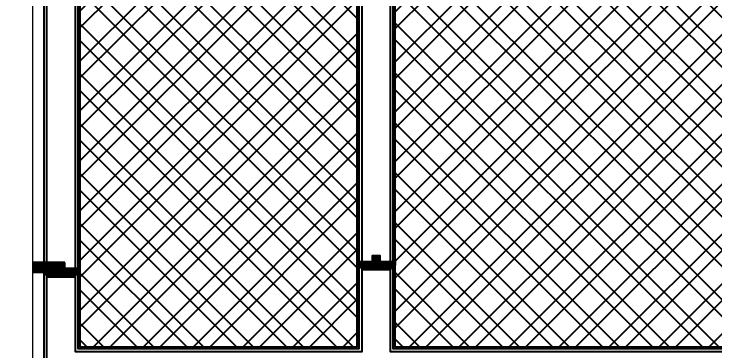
# Model space of a CAD drawing. Header units: inches. Extents: x -12478 to 399182, y -23212 to 525552.
# Drawn here: x 44943 to 46804, y 19158 to 20052 of the extents above; entities that cross this region are included whole.
import ezdxf

# ---------------------------------------------------------------- set-up
doc = ezdxf.new("R2010")
doc.units = ezdxf.units.IN
doc.header["$LTSCALE"] = 1000
doc.header["$MEASUREMENT"] = 0
doc.linetypes.add('HIDDEN2', pattern=[0.1875, 0.125, -0.0625])
doc.layers.add('A-DIM', color=9, linetype='Continuous')
doc.layers.add('Sanitaire', color=253, linetype='Continuous', lineweight=0)
doc.layers.add('Wood treillis', color=111, linetype='Continuous', lineweight=0)
doc.layers.add('Stone-GRG', color=7, linetype='Continuous', lineweight=0, true_color=0xfff2cc)
doc.styles.add('ZZ-Dim All', font='romans.shx', dxfattribs={"width": 0.8})
doc.dimstyles.new('DIM-100', dxfattribs={"dimscale": 50, "dimtxt": 1.25, "dimasz": 1, "dimexe": 1, "dimexo": 1, "dimgap": 0.6, "dimtad": 1, "dimdec": 0, "dimrnd": 5, "dimdsep": 46, "dimtxsty": 'ZZ-Dim All', "dimblk1": 'ARCHTICK', "dimblk2": 'ARCHTICK', "dimsah": 1, "dimcen": 1, "dimdle": 1, "dimclrd": 256, "dimclre": 8, "dimclrt": 256, "dimazin": 2, "dimtfac": 1, "dimtdec": 0, "dimtix": 1, "dimtmove": 2, "dimatfit": 2, "dimfxl": 0.1, "dimtolj": 1, "dimtzin": 0, "dimlwd": -1, "dimlwe": -1, "dimarcsym": 0})

# ---------------------------------------------------------------- blocks, each defined once
blk = doc.blocks.new('_ARCHTICK')
at = {"color": 0, "linetype": 'ByBlock', "const_width": 0.15}
blk.add_lwpolyline([(-0.5, -0.5), (0.5, 0.5)], dxfattribs=at)
blk = doc.blocks.new('*D354')
at = {"layer": 'A-DIM', "color": 8, "linetype": 'HIDDEN2', "transparency": 16777216}
for p, q in [((49505, 19172.1), (49505, 18025.8)), ((44992.7, 18992.1), (44992.7, 18025.8))]:
    blk.add_line(p, q, dxfattribs=at)
at = {"layer": 'A-DIM', "transparency": 16777216}
blk.add_line((44942.7, 18075.8), (49555, 18075.8), dxfattribs=at)
at = {"layer": 'Defpoints', "color": 0, "transparency": 16777216}
for p in [(49505, 19222.1, 0), (44992.7, 19042.1, 0), (49505, 18075.8)]:
    blk.add_point(p, dxfattribs=at)
at = {"layer": 'A-DIM', "transparency": 16777216, "xscale": 50, "yscale": 50, "zscale": 50, "rotation": 180}
blk.add_blockref('_ARCHTICK', (44992.7, 18075.8), dxfattribs=at)
at = {"layer": 'A-DIM', "transparency": 16777216, "xscale": 50, "yscale": 50, "zscale": 50}
blk.add_blockref('_ARCHTICK', (49505, 18075.8), dxfattribs=at)
at = {"layer": 'A-DIM', "color": 3, "transparency": 16777216, "insert": (47248.9, 18135.8), "char_height": 60, "attachment_point": 5, "style": 'ZZ-Dim All'}
blk.add_mtext('\\A1;4510', dxfattribs=at)

msp = doc.modelspace()

# ---------------------------------------------------------------- hatches: boundary and pattern name
at = {"layer": 'Stone-GRG', "lineweight": 0}
h = msp.add_hatch(dxfattribs=at)
h.set_pattern_fill('ANSI31', color=253, scale=20)
h.set_pattern_definition([(45, (41485.4345, -2240.1818), (-1.76776695, 1.76776695), [])])
edge = h.paths.add_edge_path()
edge.add_line((45914.3, 19393.7), (45954.6, 19393.7))
edge.add_line((45954.6, 19393.7), (45954.6, 19383.7))
edge.add_line((45954.6, 19383.7), (45954.6, 19383.7))
edge.add_line((45954.6, 19383.7), (45949.6, 19383.7))
edge.add_arc((45942.1, 19383.7), 7.5, -90, 0, ccw=False)
edge.add_line((45942.1, 19376.2), (45942.1, 19371.2))
edge.add_line((45942.1, 19371.2), (45866.8, 19371.2))
edge.add_line((45866.8, 19371.2), (45866.8, 19376.2))
edge.add_arc((45866.8, 19383.7), 7.5, 180, 270, ccw=False)
edge.add_line((45859.3, 19383.7), (45854.3, 19383.7))
edge.add_line((45854.3, 19383.7), (45854.3, 19393.7))
edge.add_line((45854.3, 19393.7), (45894.3, 19393.7))
edge.add_line((45894.3, 19393.7), (45894.3, 19409.8))
edge.add_line((45894.3, 19409.8), (45914.3, 19409.8))
edge.add_line((45914.3, 19409.8), (45914.3, 19393.7))
h = msp.add_hatch(dxfattribs=at)
h.set_pattern_fill('ANSI31', color=253, scale=20)
h.set_pattern_definition([(45, (-46383.4955, -12181.5667), (-1.76776695, 1.76776695), [])])
edge = h.paths.add_edge_path()
edge.add_line((45077.6, 19391.1), (44992.6, 19391.1))
edge.add_line((44992.6, 19391.1), (44992.6, 19365))
edge.add_line((44992.6, 19365), (45017.6, 19365))
edge.add_line((45017.6, 19365), (45022.6, 19365))
edge.add_arc((45030.1, 19365), 7.5, 180, 270)
edge.add_line((45030.1, 19357.5), (45030.1, 19352.5))
edge.add_line((45030.1, 19352.5), (45105.1, 19352.5))
edge.add_line((45105.1, 19352.5), (45105.1, 19357.5))
edge.add_arc((45105.1, 19365), 7.5, 270, 360)
edge.add_line((45112.6, 19365), (45117.6, 19365))
edge.add_line((45117.6, 19365), (45117.6, 19375))
edge.add_line((45117.6, 19375), (45077.6, 19375))
edge.add_line((45077.6, 19375), (45077.6, 19391.1))
at = {"layer": 'Wood treillis', "lineweight": -2}
h = msp.add_hatch(dxfattribs=at)
h.set_pattern_fill('ANSI32', color=256, scale=250)
h.set_pattern_definition([(45, (36195.53, -0.06), (-66.29126, 66.29126), []), (45, (36239.72, -0.06), (-66.29126, 66.29126), [])])
h.paths.add_polyline_path([(45846, 19167.1), (45854.3, 19167.1), (45854.2, 21862.1), (45846.1, 21862.1), (45117.7, 21862), (45117.6, 19167)])
h = msp.add_hatch(dxfattribs=at)
h.set_pattern_fill('ANSI32', color=256, scale=250, angle=90)
h.set_pattern_definition([(135, (36195.53, -0.06), (-66.29126, -66.29126), []), (135, (36195.53, 44.13), (-66.29126, -66.29126), [])])
h.paths.add_polyline_path([(45487.5, 19167), (45117.6, 19167), (45117.7, 21862), (45487.6, 21862), (45854.2, 21862), (45854.3, 19167)])
h = msp.add_hatch(dxfattribs=at)
h.set_pattern_fill('ANSI32', color=256, scale=250)
h.set_pattern_definition([(45, (37034.33, -0.06), (-66.29126, 66.29126), []), (45, (37078.52, -0.06), (-66.29126, 66.29126), [])])
h.paths.add_polyline_path([(48280.8, 19167.1), (48289, 19167.1), (48289.1, 21862.1), (48281, 21862.1), (45954, 21862), (45953.6, 19167)])
h = msp.add_hatch(dxfattribs=at)
h.set_pattern_fill('ANSI32', color=256, scale=250, angle=90)
h.set_pattern_definition([(135, (37034.33, -0.06), (-66.29126, -66.29126), []), (135, (37034.33, 44.13), (-66.29126, -66.29126), [])])
h.paths.add_polyline_path([(46326.3, 19167), (45953.6, 19167), (45954, 21862), (46326.4, 21862), (48289.1, 21862.1), (48289, 19167.1)])

# ---------------------------------------------------------------- linework, layer by layer
at = {"layer": 'Sanitaire', "color": 1}
msp.add_line((44992.7, 19042.1, 0), (44992.7, 21987.1, 0), dxfattribs=at)
at = {"layer": 'Wood treillis', "lineweight": -2, "elevation": 0}
for points in [[(45022.7, 19042.1), (45022.7, 21957.1)], [(45030.2, 19042.1), (45030.2, 21949.6)]]:
    msp.add_lwpolyline(points, dxfattribs=at)
for points in [[(45846, 19154.6), (45866.8, 19154.6), (45866.7, 21874.6), (45846.1, 21874.6), (45105.2, 21874.5), (45105.1, 19154.5)], [(48280.8, 19154.6), (48301.5, 19154.6), (48301.6, 21874.6), (48281, 21874.6), (45942, 21874.5), (45941.7, 19154.5)], [(45846, 19162.1), (45859.3, 19162.1), (45859.2, 21867.1), (45846.1, 21867.1), (45112.7, 21867), (45112.6, 19162)], [(45846, 19167.1), (45854.3, 19167.1), (45854.2, 21862.1), (45846.1, 21862.1), (45117.7, 21862), (45117.6, 19167)], [(48280.8, 19162.1), (48294, 19162.1), (48294.1, 21867.1), (48281, 21867.1), (45949, 21867), (45948.6, 19162)], [(48280.8, 19167.1), (48289, 19167.1), (48289.1, 21862.1), (48281, 21862.1), (45954, 21862), (45953.6, 19167)]]:
    msp.add_lwpolyline(points, close=True, dxfattribs=at)
at = {"layer": 'Wood treillis', "color": 0, "lineweight": -2, "elevation": 0}
for points in [[(45914.3, 19393.7), (45954.6, 19393.7), (45954.6, 19383.7), (45954.6, 19383.7), (45954.6, 19383.7), (45949.6, 19383.7, -0.414214), (45942.1, 19376.2), (45942.1, 19371.2), (45866.8, 19371.2), (45866.8, 19376.2, -0.414214), (45859.3, 19383.7), (45854.3, 19383.7), (45854.3, 19393.7), (45894.3, 19393.7), (45894.3, 19409.8), (45914.3, 19409.8), (45914.3, 19393.7)], [(45077.6, 19391.1), (44992.6, 19391.1), (44992.6, 19365), (45017.6, 19365), (45017.6, 19365), (45022.6, 19365, 0.414214), (45030.1, 19357.5), (45030.1, 19352.5), (45105.1, 19352.5), (45105.1, 19357.5, 0.414214), (45112.6, 19365), (45117.6, 19365), (45117.6, 19375), (45077.6, 19375), (45077.6, 19391.1)]]:
    msp.add_lwpolyline(points, format="xyb", dxfattribs=at)

# ---------------------------------------------------------------- dimensions: what is measured, and where the dimension line sits
at = {"layer": 'A-DIM'}
dim = msp.add_linear_dim(base=(49505, 18075.8, 0), p1=(44992.7, 19042.1, 0), p2=(49505, 19222.1, 0), dimstyle='DIM-100', override={"dimtxt": 1.2, "dimclrt": 3}, dxfattribs=at)
dim.commit()
dim.dimension.update_dxf_attribs({"geometry": '*D354', "text_midpoint": (47248.9, 18135.8, 0)})

doc.saveas('drawing.dxf')
